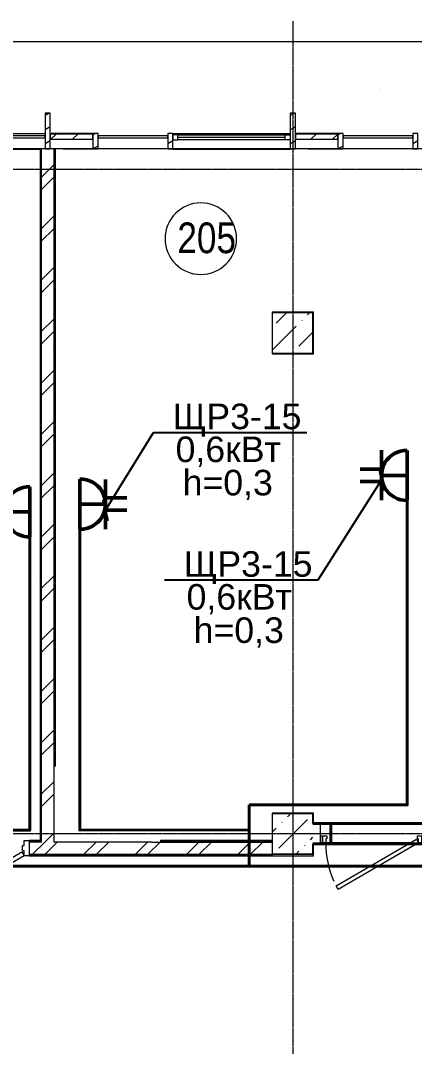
# Model space of a CAD drawing. Header units: metres. Extents: x 3659 to 143627, y -64119 to 51337.
# Drawn here: x 39396 to 43255, y -49366 to -39329 of the extents above; entities that cross this region are included whole.
import ezdxf

# ---------------------------------------------------------------- set-up
doc = ezdxf.new("R2010")
doc.units = ezdxf.units.M
doc.linetypes.add('ADSK_Линия сетки', pattern=[21, 12, -3, 3, -3])
for name, color, linetype, lineweight in [('A-AREA-IDEN', 7, 'Continuous', 9), ('A-DETL-MBND', 7, 'Continuous', 5), ('A-DETL-THIN', 7, 'Continuous', 5), ('A-DOOR', 7, 'Continuous', 5), ('A-DOOR-FRAM', 7, 'Continuous', 13), ('A-FLOR', 7, 'Continuous', 5), ('A-GLAZ', 7, 'Continuous', 5), ('A-GLAZ-CURT', 7, 'Continuous', 5), ('A-GLAZ-CWMG', 7, 'Continuous', 5), ('A-WALL', 7, 'Continuous', 5), ('A-WALL-PATT', 7, 'Continuous', 18), ('I-WALL', 7, 'Continuous', 5), ('S-COLS', 7, 'Continuous', 5), ('S-GRID', 7, 'Continuous', 9), ('ЭЛ', 250, 'Continuous', 50), ('Эл-свет раб.', 5, 'Continuous', 50), ('ЭЛ.сети', 5, 'Continuous', 100), ('ЭОМ', 7, 'Continuous', 40)]:
    doc.layers.add(name, color=color, linetype=linetype, lineweight=lineweight)
doc.styles.add('GOST Common_I_1', font='ARIALN.TTF', dxfattribs={"height": 300})
doc.styles.add('STYLE1', font='arial.ttf', dxfattribs={"height": 250})
doc.styles.add('ГОСТ 2.304', font='CS_Gost2304.shx', dxfattribs={"width": 0.85})
doc.dimstyles.new('СПДС', dxfattribs={"dimscale": 100, "dimtxt": 2.5, "dimasz": 2.5, "dimexe": 1.25, "dimexo": 0.625, "dimtad": 1, "dimdec": 0, "dimrnd": 0.001, "dimtxsty": 'ГОСТ 2.304', "dimblk": 'OBLIQUE', "dimcen": 2.5, "dimdle": 2, "dimadec": 0, "dimazin": 2, "dimtfac": 0.75, "dimtdec": 0, "dimtmove": 1, "dimatfit": 3, "dimfxl": 1, "dimtolj": 1, "dimarcsym": 1})
pattern_1 = [(45, (0, 0), (84.19025, 308.69666), [396.875, -79.375, 3.353, -76.022])]
pattern_2 = [(45, (0, 0), (-251.4472, 251.4472), []), (45, (0, 381), (-251.4472, 251.4472), [])]
pattern_3 = [(45, (0, 0), (-106.066, 106.066), [])]
pattern_4 = [(30, (0, 0), (-60, 103.92305), [])]
pattern_5 = [(0, (0, 0), (812.8, 203.2), [33.528, -576.072, 33.528, -576.072, -3251.2]), (0, (0, 0), (812.8, 203.2), [-1219.2, 33.528, -1185.672, 33.528, -576.072, -1422.4]), (0, (0, 0), (812.8, 203.2), [-3048, 33.528, -372.872, 33.528, -982.472]), (120, (304.8, 101.6), (-582.37636, 602.30545), [33.528, -576.072, 33.528, -576.072, -3251.2]), (120, (304.8, 101.6), (-582.37636, 602.30545), [-1219.2, 33.528, -1185.672, 33.528, -576.072, -1422.4]), (120, (304.8, 101.6), (-582.37636, 602.30545), [-3048, 33.528, -372.872, 33.528, -982.472]), (240, (406.4, 508), (-230.42364, -805.50545), [33.528, -576.072, 33.528, -576.072, -3251.2]), (240, (406.4, 508), (-230.42364, -805.50545), [-1219.2, 33.528, -1185.672, 33.528, -576.072, -1422.4]), (240, (406.4, 508), (-230.42364, -805.50545), [-3048, 33.528, -372.872, 33.528, -982.472])]

# ---------------------------------------------------------------- blocks, each defined once
blk = doc.blocks.new('КДП АПК - КР_rvt-1-2 этаж')
at = {"layer": 'S-COLS', "lineweight": 20}
h = blk.add_hatch(dxfattribs=at)
h.set_pattern_fill('FP_137', color=256, style=0, pattern_type=2)
h.set_pattern_definition(pattern_1)
h.paths.add_polyline_path([(41863, -41946), (42263, -41946), (42263, -41546), (41863, -41546)], flags=0)
h = blk.add_hatch(dxfattribs=at)
h.set_pattern_fill('FP_137', color=256, style=0, pattern_type=2)
h.set_pattern_definition(pattern_1)
h.paths.add_polyline_path([(42263, -46846), (42263, -46446), (41863, -46446), (41863, -46846)], flags=0)
at = {"layer": 'A-FLOR', "lineweight": 20}
blk.add_line((56645, -39946), (32463, -39946), dxfattribs=at)
at = {"layer": 'I-WALL', "lineweight": 40}
for p, q in [((45975, -46546), (42263, -46546)), ((42438, -46736), (42438, -46546)), ((42263, -46746), (45975, -46746))]:
    blk.add_line(p, q, dxfattribs=at)
at = {"layer": 'S-COLS', "lineweight": 20}
for p, q in [((42263, -41546), (41863, -41546)), ((41863, -41546), (41863, -41946)), ((42263, -41946), (42263, -41546)), ((41863, -41946), (42263, -41946)), ((42263, -46446), (41863, -46446)), ((41863, -46446), (41863, -46846)), ((42263, -46546), (42263, -46446)), ((42263, -46846), (42263, -46746)), ((41863, -46846), (42263, -46846))]:
    blk.add_line(p, q, dxfattribs=at)
blk = doc.blocks.new('Дверь-ВНУТРЕННЯЯ - ДГ 21-14-1577430-2 этаж')
at = {"layer": 'A-DOOR', "lineweight": 13}
for p, q in [((-633, -42), (-655, -81)), ((-655, -81), (-88, -409)), ((-65, -370), (-633, -42)), ((65, -370), (632, -42)), ((655, -81), (88, -409)), ((632, -42), (655, -81)), ((-88, -409), (-65, -370)), ((88, -409), (65, -370))]:
    blk.add_line(p, q, dxfattribs=at)
at = {"layer": 'A-DOOR'}
for centre, start, end in [((-655, -81), 330, 360), ((655, -81), 180, 210)]:
    blk.add_arc(centre, 655, start, end, dxfattribs=at)
at = {"layer": 'A-DOOR-FRAM'}
for p, q in [((-705, 69), (-655, 69)), ((-705, -81), (-705, 69)), ((-655, 69), (-655, 19)), ((-655, 19), (-639, 19)), ((-639, 19), (-639, -32)), ((639, 19), (655, 19)), ((639, -32), (639, 19)), ((655, 69), (705, 69)), ((655, 19), (655, 69)), ((705, 69), (705, -81)), ((-655, -81), (-705, -81)), ((-655, -32), (-655, -81)), ((-639, -32), (-655, -32)), ((655, -32), (639, -32)), ((655, -81), (655, -32)), ((705, -81), (655, -81))]:
    blk.add_line(p, q, dxfattribs=at)
blk = doc.blocks.new('Системная панель - С остеклением-1635145-2 этаж')
at = {"layer": 'A-GLAZ-CURT', "lineweight": 13}
for p, q in [((575, 10), (-575, 10)), ((-575, 10), (-575, -10)), ((575, -10), (575, 10)), ((-575, -10), (575, -10))]:
    blk.add_line(p, q, dxfattribs=at)
blk = doc.blocks.new('M_Тент витража777 - M_Тент витража одинарное справо-2392832-2 этаж')
at = {"layer": 'A-GLAZ', "lineweight": 13}
for p, q in [((-525, 20), (-575, 20)), ((-575, 20), (-575, -30)), ((-575, -30), (-575, 20)), ((-525, -30), (-525, 20)), ((525, -30), (525, 20)), ((525, 20), (575, 20)), ((575, 20), (575, -30)), ((575, 20), (575, -30)), ((-575, -30), (-525, -30)), ((-525, -4.6), (525, -4.6)), ((575, -30), (525, -30))]:
    blk.add_line(p, q, dxfattribs=at)
at = {"layer": 'A-GLAZ'}
for p, q in [((-525, 20), (525, 20)), ((525, -30), (-525, -30))]:
    blk.add_line(p, q, dxfattribs=at)
blk = doc.blocks.new('Прямоугольный импост - 50 x 150мм-V3-2 этаж')
at = {"layer": 'A-DETL-MBND'}
for p, q in [((39638, -40436), (38488, -40436)), ((38488, -40586), (39588, -40586))]:
    blk.add_line(p, q, dxfattribs=at)
blk = doc.blocks.new('Прямоугольный импост - 50 x 150мм-1003911-2 этаж')
at = {"layer": 'A-DETL-MBND'}
for p, q in [((34838, -40436), (33688, -40436)), ((33688, -40586), (34838, -40586))]:
    blk.add_line(p, q, dxfattribs=at)
blk = doc.blocks.new('Прямоугольный импост - 50 x 450мм-V7-2 этаж')
at = {"layer": 'A-GLAZ-CWMG'}
h = blk.add_hatch(dxfattribs=at)
h.set_pattern_fill('FP_13', color=256, style=0, pattern_type=2)
h.set_pattern_definition([(330, (-39662.65, -40465.64), (60, 103.92305), [])])
h.paths.add_polyline_path([(-25, 120), (25, 120), (25, -230), (-25, -230)], flags=0)
at = {"layer": 'A-GLAZ-CWMG', "lineweight": 18}
for p, q in [((-25, -230), (-25, 120)), ((-25, 120), (25, 120)), ((25, 120), (25, -230)), ((25, -230), (-25, -230))]:
    blk.add_line(p, q, dxfattribs=at)
blk = doc.blocks.new('Прямоугольный импост - 50 x 150мм-V8-2 этаж')
at = {"layer": 'A-GLAZ-CWMG'}
h = blk.add_hatch(dxfattribs=at)
h.set_pattern_fill('FP_14', color=256, style=0, pattern_type=2)
h.set_pattern_definition([(330, (-40862.65, -40465.64), (60, 103.92305), [])])
h.paths.add_polyline_path([(25, 120), (25, -30), (-25, -30), (-25, 120)], flags=0)
at = {"layer": 'A-GLAZ-CWMG', "lineweight": 18}
for p, q in [((-25, -30), (-25, 120)), ((-25, 120), (25, 120)), ((25, 120), (25, -30)), ((25, -30), (-25, -30))]:
    blk.add_line(p, q, dxfattribs=at)
blk = doc.blocks.new('Прямоугольный импост - 50 x 450мм-V9-2 этаж')
at = {"layer": 'A-GLAZ-CWMG'}
h = blk.add_hatch(dxfattribs=at)
h.set_pattern_fill('FP_15', color=256, style=0, pattern_type=2)
h.set_pattern_definition([(330, (-42062.65, -40465.64), (60, 103.92305), [])])
h.paths.add_polyline_path([(-25, 120), (25, 120), (25, -230), (-25, -230)], flags=0)
at = {"layer": 'A-GLAZ-CWMG', "lineweight": 18}
for p, q in [((-25, -230), (-25, 120)), ((-25, 120), (25, 120)), ((25, 120), (25, -230)), ((25, -230), (-25, -230))]:
    blk.add_line(p, q, dxfattribs=at)
blk = doc.blocks.new('Прямоугольный импост - 50 x 150мм-V10-2 этаж')
at = {"layer": 'A-GLAZ-CWMG'}
h = blk.add_hatch(dxfattribs=at)
h.set_pattern_fill('FP_16', color=256, style=0, pattern_type=2)
h.set_pattern_definition([(330, (-43262.65, -40465.64), (60, 103.92305), [])])
h.paths.add_polyline_path([(25, 120), (25, -30), (-25, -30), (-25, 120)], flags=0)
at = {"layer": 'A-GLAZ-CWMG', "lineweight": 18}
for p, q in [((-25, -30), (-25, 120)), ((-25, 120), (25, 120)), ((25, 120), (25, -30)), ((25, -30), (-25, -30))]:
    blk.add_line(p, q, dxfattribs=at)
blk = doc.blocks.new('Системная панель - С остеклением-1637191-2 этаж')
at = {"layer": 'A-GLAZ-CURT', "lineweight": 13}
for p, q in [((36038, -40456), (35357, -40456)), ((35357, -40456), (35357, -40476)), ((35357, -40476), (36038, -40476)), ((36038, -40476), (36038, -40456))]:
    blk.add_line(p, q, dxfattribs=at)
blk = doc.blocks.new('Системная панель - Сплошная-V21-2 этаж')
at = {"layer": 'A-GLAZ-CURT'}
h = blk.add_hatch(dxfattribs=at)
h.set_pattern_fill('FP_29', color=256, style=0, pattern_type=2)
h.set_pattern_definition(pattern_3)
h.paths.add_polyline_path([(39688, -40491), (40105, -40491), (40105, -40441), (39688, -40441)], flags=0)
at = {"layer": 'A-GLAZ-CURT', "lineweight": 13}
for p, q in [((40105, -40441), (39688, -40441)), ((39688, -40441), (39688, -40491)), ((40105, -40491), (40105, -40441)), ((39688, -40491), (40105, -40491))]:
    blk.add_line(p, q, dxfattribs=at)
blk = doc.blocks.new('Системная панель - Сплошная-V22-2 этаж')
at = {"layer": 'A-GLAZ-CURT'}
h = blk.add_hatch(dxfattribs=at)
h.set_pattern_fill('FP_30', color=256, style=0, pattern_type=2)
h.set_pattern_definition(pattern_3)
h.paths.add_polyline_path([(42505, -40491), (42505, -40441), (42088, -40441), (42088, -40491)], flags=0)
at = {"layer": 'A-GLAZ-CURT', "lineweight": 13}
for p, q in [((42505, -40441), (42088, -40441)), ((42088, -40441), (42088, -40491)), ((42505, -40491), (42505, -40441)), ((42088, -40491), (42505, -40491))]:
    blk.add_line(p, q, dxfattribs=at)
blk = doc.blocks.new('AC_Дверь_Однопольная_ДеревяннаяВнутренняя_ГОСТ6629-88 - ДГ 21-10-1263266-2 этаж')
at = {"layer": 'A-DOOR', "lineweight": 13}
for p, q in [((-455, 60), (333, 515)), ((333, 515), (353, 480)), ((353, 480), (-435, 25)), ((-435, 25), (-455, 60))]:
    blk.add_line(p, q, dxfattribs=at)
at = {"layer": 'A-DOOR', "lineweight": 18}
for p, q in [((-505, 60), (-485, 60)), ((-505, -10), (-505, 60)), ((-485, 60), (-485, -10)), ((485, 60), (505, 60)), ((485, -10), (485, 60)), ((505, 60), (505, -10)), ((-485, -10), (-505, -10)), ((505, -10), (485, -10))]:
    blk.add_line(p, q, dxfattribs=at)
at = {"layer": 'A-DOOR'}
blk.add_arc((-455, 60), 910, 0, 24.2635, dxfattribs=at)
at = {"layer": 'A-DOOR-FRAM'}
for p, q in [((-485, 60), (-455, 60)), ((-485, -10), (-485, 60)), ((-455, 60), (-455, 20)), ((-455, 20), (-445, 20)), ((-445, 20), (-445, -10)), ((445, 20), (455, 20)), ((445, -10), (445, 20)), ((455, 60), (485, 60)), ((455, 20), (455, 60)), ((485, 60), (485, -10)), ((-445, -10), (-485, -10)), ((485, -10), (445, -10))]:
    blk.add_line(p, q, dxfattribs=at)
blk = doc.blocks.new('ПСС_Марка_помещения - Имя_2_5мм-224473-2 этаж')
at = {"layer": 'A-AREA-IDEN'}
for start, end in [(360, 180), (180, 360)]:
    blk.add_arc((-0.07, 0.04), 3.5, start, end, dxfattribs=at)
blk = doc.blocks.new('двойная розетка штепсельная с заземляющим контактом скрытой установки IP20')
at = {"layer": 'Эл-свет раб.', "ltscale": 0.3}
for p, q in [((242831, -163233), (242831, -163444)), ((242951, -163233), (242951, -163444)), ((243132, -163444), (242645, -163444)), ((242891, -163696), (242891, -163444)), ((243135, -163696), (242647, -163696))]:
    blk.add_line(p, q, dxfattribs=at)
at = {"layer": 'Эл-свет раб.', "ltscale": 0.3, "extrusion": (0, 0, -1)}
blk.add_ellipse((242891, -163688), major_axis=(-173, 173), ratio=1, start_param=5.464002, end_param=8.673165, dxfattribs=at)
blk = doc.blocks.new('_Oblique')
at = {"color": 0, "linetype": 'ByBlock', "lineweight": -2}
blk.add_line((-0.5, -0.5), (0.5, 0.5), dxfattribs=at)

msp = doc.modelspace()

# ---------------------------------------------------------------- hatches: boundary and pattern name
at = {"layer": 'A-GLAZ-CWMG'}
h = msp.add_hatch(dxfattribs=at)
h.set_pattern_fill('FP_31', color=256, style=0, pattern_type=2)
h.set_pattern_definition(pattern_4)
h.paths.add_polyline_path([(40105.017, -40585.6677), (40157.1109, -40585.6677), (40157.1109, -40435.6677), (40105.017, -40435.6677)], flags=0)
h = msp.add_hatch(dxfattribs=at)
h.set_pattern_fill('FP_31', color=256, style=0, pattern_type=2)
h.set_pattern_definition(pattern_4)
h.paths.add_polyline_path([(42505.017, -40585.6677), (42557.1109, -40585.6677), (42557.1109, -40435.6677), (42505.017, -40435.6677)], flags=0)
at = {"layer": 'A-WALL-PATT', "lineweight": 5}
h = msp.add_hatch(dxfattribs=at)
h.set_pattern_fill('FP_40', color=256, style=0, pattern_type=2)
h.set_pattern_definition(pattern_5)
h.paths.add_polyline_path([(39590.6532, -47350.6443), (39590.6532, -40585.6677), (39587.6532, -40585.6677), (39587.6532, -47350.6443)], flags=0)
h = msp.add_hatch(dxfattribs=at)
h.set_pattern_fill('FP_40', color=256, style=0, pattern_type=2)
h.set_pattern_definition(pattern_5)
h.paths.add_polyline_path([(39602.6532, -47353.6443), (39602.6532, -40585.6677), (39590.6532, -40585.6677), (39590.6532, -47353.6443)], flags=0)
h = msp.add_hatch(dxfattribs=at)
h.set_pattern_fill('FP_1', color=256, style=0, pattern_type=2)
h.set_pattern_definition(pattern_2)
h.paths.add_polyline_path([(39602.6532, -47365.6443), (39722.6532, -47365.6443), (39722.6532, -40585.6443), (39602.6532, -40585.6443), (39602.6532, -47353.6443)], flags=0)
h = msp.add_hatch(dxfattribs=at)
h.set_pattern_fill('FP_40', color=256, style=0, pattern_type=2)
h.set_pattern_definition(pattern_5)
h.paths.add_polyline_path([(39734.6532, -46625.6437), (39734.6532, -40585.6677), (39722.6532, -40585.6677), (39722.6532, -46625.6437)], flags=0)
h = msp.add_hatch(dxfattribs=at)
h.set_pattern_fill('FP_40', color=256, style=0, pattern_type=2)
h.set_pattern_definition(pattern_5)
h.paths.add_polyline_path([(39734.6532, -46625.6437), (39737.6532, -46625.6437), (39737.6532, -40585.6677), (39734.6532, -40585.6677), (39734.6532, -46236.7998)], flags=0)
h = msp.add_hatch(dxfattribs=at)
h.set_pattern_fill('FP_40', color=256, style=0, pattern_type=2)
h.set_pattern_definition(pattern_5)
h.paths.add_polyline_path([(42265.6532, -42585.6443), (42265.6532, -42182.6443), (42262.6532, -42182.6443), (42262.6532, -42585.6443)], flags=0)
h = msp.add_hatch(dxfattribs=at)
h.set_pattern_fill('FP_40', color=256, style=0, pattern_type=2)
h.set_pattern_definition(pattern_5)
h.paths.add_polyline_path([(41859.6532, -47353.6443), (41862.6532, -47353.6443), (41862.6532, -47085.6443), (41859.6532, -47085.6443), (41859.6532, -47350.6443)], flags=0)
h = msp.add_hatch(dxfattribs=at)
h.set_pattern_fill('FP_40', color=256, style=0, pattern_type=2)
h.set_pattern_definition(pattern_5)
h.paths.add_polyline_path([(42262.6532, -47185.6443), (44352.6532, -47185.6443), (44352.6532, -47182.6443), (42265.6532, -47182.6443)], flags=0)
h.paths.add_polyline_path([(47482.8735, -47185.6443), (47862.6532, -47185.6443), (47859.6532, -47182.6443), (45762.6532, -47182.6443), (45762.6532, -47185.6443)], flags=0)
h = msp.add_hatch(dxfattribs=at)
h.set_pattern_fill('FP_1', color=256, style=0, pattern_type=2)
h.set_pattern_definition(pattern_2)
h.paths.add_polyline_path([(38072.6532, -47485.6443), (38072.6532, -47365.6443), (36262.6532, -47365.6443), (36262.6532, -47485.6443), (37185.8086, -47485.6443)], flags=0)
h.paths.add_polyline_path([(41862.6532, -47485.6443), (41862.6532, -47365.6443), (39482.6532, -47365.6443), (39482.6532, -47485.6443), (41819.4878, -47485.6443)], flags=0)
h = msp.add_hatch(dxfattribs=at)
h.set_pattern_fill('FP_40', color=256, style=0, pattern_type=2)
h.set_pattern_definition(pattern_5)
h.paths.add_polyline_path([(47482.8735, -47388.6443), (47859.6532, -47388.6443), (47862.6532, -47385.6443), (45762.6532, -47385.6443), (45762.6532, -47388.6443)], flags=0)
h.paths.add_polyline_path([(42265.6532, -47388.6443), (44352.6532, -47388.6443), (44352.6532, -47385.6443), (42262.6532, -47385.6443)], flags=0)
h = msp.add_hatch(dxfattribs=at)
h.set_pattern_fill('FP_40', color=256, style=0, pattern_type=2)
h.set_pattern_definition(pattern_5)
h.paths.add_polyline_path([(41862.6532, -47497.6443), (41862.6532, -47485.6443), (39482.6532, -47485.6443), (39482.6532, -47497.6443), (41819.4878, -47497.6443)], flags=0)
h.paths.add_polyline_path([(37185.8086, -47497.6443), (38072.6532, -47497.6443), (38072.6532, -47485.6443), (36262.6532, -47485.6443), (36262.6532, -47497.6443)], flags=0)
h = msp.add_hatch(dxfattribs=at)
h.set_pattern_fill('FP_40', color=256, style=0, pattern_type=2)
h.set_pattern_definition(pattern_5)
h.paths.add_polyline_path([(41819.4878, -47500.6443), (41862.6532, -47500.6443), (41862.6532, -47497.6443), (39482.6532, -47497.6443), (39482.6532, -47500.6443), (41304.6345, -47500.6443)], flags=0)
h.paths.add_polyline_path([(38072.6532, -47500.6443), (38072.6532, -47497.6443), (36262.6532, -47497.6443), (36262.6532, -47500.6443), (37185.8086, -47500.6443)], flags=0)

# ---------------------------------------------------------------- linework, layer by layer
at = {"layer": 'A-DETL-MBND'}
msp.add_line((32462.2104, -39535.6677), (56573.2917, -39535.6677), dxfattribs=at)
at = {"layer": 'A-DETL-THIN'}
msp.add_line((39722.6532, -46705.6437), (39722.6532, -47365.6443), dxfattribs=at)
at = {"layer": 'A-FLOR', "lineweight": 18}
for p, q in [((39812.5966, -40585.6677), (39737.6532, -40585.6677)), ((40837.6532, -40585.6677), (40157.1109, -40585.6677)), ((42212.5966, -40585.6677), (42087.6532, -40585.6677)), ((43237.6532, -40585.6677), (42557.1109, -40585.6677)), ((42384.7735, -47373.6443), (43214.7735, -47373.6443)), ((43214.7735, -47373.6443), (42384.7735, -47373.6443)), ((39423.9929, -47485.6443), (39432.6532, -47485.6443)), ((39432.6532, -47485.6443), (39423.9929, -47485.6443))]:
    msp.add_line(p, q, dxfattribs=at)
at = {"layer": 'A-GLAZ-CWMG'}
for p, q in [((40105.017, -40435.6677), (39695.6284, -40435.6677)), ((42505.017, -40435.6677), (42087.6532, -40435.6677)), ((39812.5966, -40585.6677), (40105.017, -40585.6677)), ((42212.5966, -40585.6677), (42505.017, -40585.6677))]:
    msp.add_line(p, q, dxfattribs=at)
at = {"layer": 'A-GLAZ-CWMG', "lineweight": 18}
for p, q in [((40105.017, -40435.6677), (40105.017, -40585.6677)), ((40157.1109, -40435.6677), (40105.017, -40435.6677)), ((40157.1109, -40585.6677), (40157.1109, -40435.6677)), ((42505.017, -40435.6677), (42505.017, -40585.6677)), ((42557.1109, -40435.6677), (42505.017, -40435.6677)), ((42557.1109, -40585.6677), (42557.1109, -40435.6677)), ((40105.017, -40585.6677), (40157.1109, -40585.6677)), ((42505.017, -40585.6677), (42557.1109, -40585.6677))]:
    msp.add_line(p, q, dxfattribs=at)
at = {"layer": 'A-WALL', "lineweight": 18}
for p, q in [((39602.6532, -40585.6677), (39587.6532, -40585.6677)), ((39587.6532, -40585.6677), (39587.6532, -47350.6443)), ((39722.6532, -40585.6443), (39602.6532, -40585.6443)), ((39737.6532, -40585.6677), (39722.6532, -40585.6677)), ((39737.6532, -46622.6437), (39737.6532, -40585.6677)), ((42265.6532, -42182.6443), (41859.6532, -42182.6443)), ((41859.6532, -42182.6443), (41859.6532, -42588.6443)), ((41862.6532, -42185.6443), (42262.6532, -42185.6443)), ((41862.6532, -42585.6443), (41862.6532, -42185.6443)), ((42262.6532, -42185.6443), (42262.6532, -42585.6443)), ((42265.6532, -42588.6443), (42265.6532, -42182.6443)), ((41859.6532, -42588.6443), (42265.6532, -42588.6443)), ((42262.6532, -42585.6443), (41862.6532, -42585.6443)), ((42265.6532, -47082.6443), (41859.6532, -47082.6443)), ((41859.6532, -47082.6443), (41859.6532, -47350.6443)), ((41862.6532, -47085.6443), (42262.6532, -47085.6443)), ((41862.6532, -47500.6443), (41862.6532, -47085.6443)), ((42262.6532, -47085.6443), (42262.6532, -47185.6443)), ((42265.6532, -47182.6443), (42265.6532, -47082.6443)), ((42262.6532, -47185.6443), (42335.5707, -47185.6443)), ((42335.5825, -47182.6443), (42265.6532, -47182.6443)), ((42334.7735, -47388.6443), (42335.5825, -47182.6443)), ((39587.6532, -47350.6443), (39482.6532, -47350.6443)), ((40682.8542, -47365.6443), (39722.6532, -47365.6443)), ((40765.8542, -47365.6443), (40762.8542, -47365.6443)), ((41859.6532, -47350.6443), (40765.8542, -47350.6443)), ((42334.7735, -47388.6443), (42334.7735, -47373.6443)), ((42262.6532, -47385.6443), (42262.6532, -47485.6443)), ((42334.7853, -47385.6443), (42262.6532, -47385.6443)), ((42265.6532, -47388.6443), (42334.7735, -47388.6443)), ((42265.6532, -47500.6443), (42265.6532, -47388.6443)), ((39482.6532, -47500.6443), (42265.6532, -47500.6443)), ((42262.6532, -47485.6443), (41862.6532, -47485.6443))]:
    msp.add_line(p, q, dxfattribs=at)
at = {"layer": 'A-WALL'}
for p, q in [((39590.6532, -40585.6677), (39590.6532, -47353.6443)), ((39602.6532, -47365.6443), (39602.6532, -40585.6443)), ((39722.6532, -40585.6443), (39722.6532, -46705.6437)), ((39734.6532, -40585.6677), (39734.6532, -46625.6437)), ((39482.6532, -47353.6443), (39590.6532, -47353.6443)), ((39602.6532, -47365.6443), (39482.6532, -47365.6443)), ((40682.8542, -47365.6443), (41862.6532, -47365.6443)), ((40682.8542, -47365.6443), (40762.8542, -47365.6443)), ((40762.8542, -47353.6443), (41862.6532, -47353.6443)), ((39482.6532, -47485.6443), (41862.6532, -47485.6443)), ((41862.6532, -47497.6443), (39482.6532, -47497.6443))]:
    msp.add_line(p, q, dxfattribs=at)
at = {"layer": 'S-GRID', "linetype": 'ADSK_Линия сетки'}
for p, q in [((42062.6532, -39335.6443), (42062.6532, -63301.3643)), ((95007.6236, -40785.6443), (31950.4397, -40785.6443)), ((95007.6236, -47285.6443), (30597.8704, -47285.6443))]:
    msp.add_line(p, q, dxfattribs=at)
at = {"layer": 'ЭЛ', "color": 7, "lineweight": 25}
msp.add_lwpolyline([(43271.4817, -39403.9445, 0, 0, 0), (42720.3859, -40349.1225, 150, 0, 0), (42921.5871, -40008.0356, 0, 0, 0), (37112.6532, -49970.6443, 0, 0, 0)], format="xyseb", dxfattribs=at)
at = {"layer": 'ЭЛ.сети', "color": 0, "lineweight": 40}
msp.add_line((41634.2345, -47002.217), (41634.2345, -47600.6443), dxfattribs=at)
for points in [[(41634.2345, -47002.217), (43183.8294, -47002.217), (43183.8294, -44578.8795), (43183.8294, -44578.8795), (43183.8294, -44578.8795), (43183.8294, -43778.8795), (43183.8294, -43778.8795)], [(39976.3924, -44059.9687), (39976.3924, -47248.6192), (41634.2345, -47247.2619)], [(36932.6532, -47250.6443), (39487.6532, -47250.6443), (39487.6532, -44935.6443), (39487.6532, -44935.6443), (39487.6532, -44935.6443), (39487.6532, -44135.6443), (39487.6532, -44135.6443)], [(36932.6532, -47600.6443), (48632.1647, -47600.6443), (61327.6563, -47600.6443), (62492.6532, -47600.6443)]]:
    msp.add_lwpolyline(points, dxfattribs=at)

# ---------------------------------------------------------------- block references
at = {"lineweight": 5}
msp.add_blockref('КДП АПК - КР_rvt-1-2 этаж', (-3, -637), dxfattribs=at)
at = {"layer": 'A-AREA-IDEN', "color": 18, "true_color": 0x000000, "xscale": 99.99999999999993, "yscale": 99.99999999999993, "zscale": 99.99999999999993}
msp.add_blockref('ПСС_Марка_помещения - Имя_2_5мм-224473-2 этаж', (41168.7262, -41467.3241), dxfattribs=at)
at = {"layer": 'A-DOOR'}
msp.add_blockref('Дверь-ВНУТРЕННЯЯ - ДГ 21-14-1577430-2 этаж', (38777.6532, -47419.2943), dxfattribs=at)
at = {"layer": 'A-DOOR', "color": 8, "true_color": 0x7f7f7f, "rotation": 180}
msp.add_blockref('AC_Дверь_Однопольная_ДеревяннаяВнутренняя_ГОСТ6629-88 - ДГ 21-10-1263266-2 этаж', (42839.7735, -47313.6443), dxfattribs=at)
at = {"layer": 'A-GLAZ'}
msp.add_blockref('M_Тент витража777 - M_Тент витража одинарное справо-2392832-2 этаж', (41462.6532, -40465.6443), dxfattribs=at)
at = {"layer": 'A-GLAZ-CURT'}
for name, p in [('Системная панель - Сплошная-V21-2 этаж', (0, 0)), ('Системная панель - Сплошная-V22-2 этаж', (0, 0)), ('Системная панель - С остеклением-1635145-2 этаж', (39062.6532, -40465.6443)), ('Системная панель - С остеклением-1637191-2 этаж', (4800, 0)), ('Системная панель - С остеклением-1637191-2 этаж', (7200, 0))]:
    msp.add_blockref(name, p, dxfattribs=at)
at = {"layer": 'A-GLAZ-CWMG', "extrusion": (0, 0, -1), "rotation": 180}
for name, p in [('Прямоугольный импост - 50 x 450мм-V7-2 этаж', (-39662.6532, -40465.6443)), ('Прямоугольный импост - 50 x 450мм-V9-2 этаж', (-42062.6532, -40465.6443)), ('Прямоугольный импост - 50 x 150мм-V8-2 этаж', (-40862.6532, -40465.6443)), ('Прямоугольный импост - 50 x 150мм-V10-2 этаж', (-43262.6532, -40465.6443))]:
    msp.add_blockref(name, p, dxfattribs=at)
at = {"layer": 'A-GLAZ-CWMG'}
for name, p in [('Прямоугольный импост - 50 x 150мм-V3-2 этаж', (0, 0)), ('Прямоугольный импост - 50 x 150мм-1003911-2 этаж', (7200, 0))]:
    msp.add_blockref(name, p, dxfattribs=at)
at = {"layer": 'ЭОМ', "color": 0, "lineweight": 30, "xscale": -1}
for p, rotation in [((-120511.9542, 199112.1761), 90), ((203672.176, -286951.0243), 270), ((-124208.1304, 198755.4113), 90)]:
    msp.add_blockref('двойная розетка штепсельная с заземляющим контактом скрытой установки IP20', p, dxfattribs=dict(at, rotation=rotation))

# ---------------------------------------------------------------- texts
at = {"layer": 'A-AREA-IDEN', "color": 18, "true_color": 0x000000, "insert": (40932.7198, -41304.815), "char_height": 300, "width": 667.004, "attachment_point": 1, "style": 'GOST Common_I_1'}
msp.add_mtext('205', dxfattribs=at)
at = {"layer": 'Эл-свет раб.', "color": 7, "style": 'STYLE1'}
for s, p in [('ЩР3-15', (40888.289, -43327.0752)), ('0,6кВт', (40914.8185, -43648.7152)), ('h=0,3', (40983.7084, -43974.4897, -386.7801)), ('ЩР3-15', (40996.2665, -44770.6304)), ('0,6кВт', (41022.7961, -45092.2704)), ('h=0,3', (41091.6859, -45418.0449, -386.7801))]:
    msp.add_text(s, height=250, dxfattribs=at).set_placement(p)

# ---------------------------------------------------------------- leaders
at = {"layer": 'ЭОМ', "lineweight": 25, "ltscale": 100}
for points in [[(40228.5218, -44120.311), (40699.7691, -43358.8084), (42199.7691, -43358.8084)], [(42932.5743, -43823.629), (42307.7467, -44802.3636), (40807.7467, -44802.3636)]]:
    msp.add_leader(points, dimstyle='СПДС', override={"dimasz": 1.5, "dimtad": 0, "dimldrblk": 'ArchTick', "dimfxl": 1.25, "dimtfill": 1, "dimlwd": 25}, dxfattribs=at)

doc.saveas('drawing.dxf')
